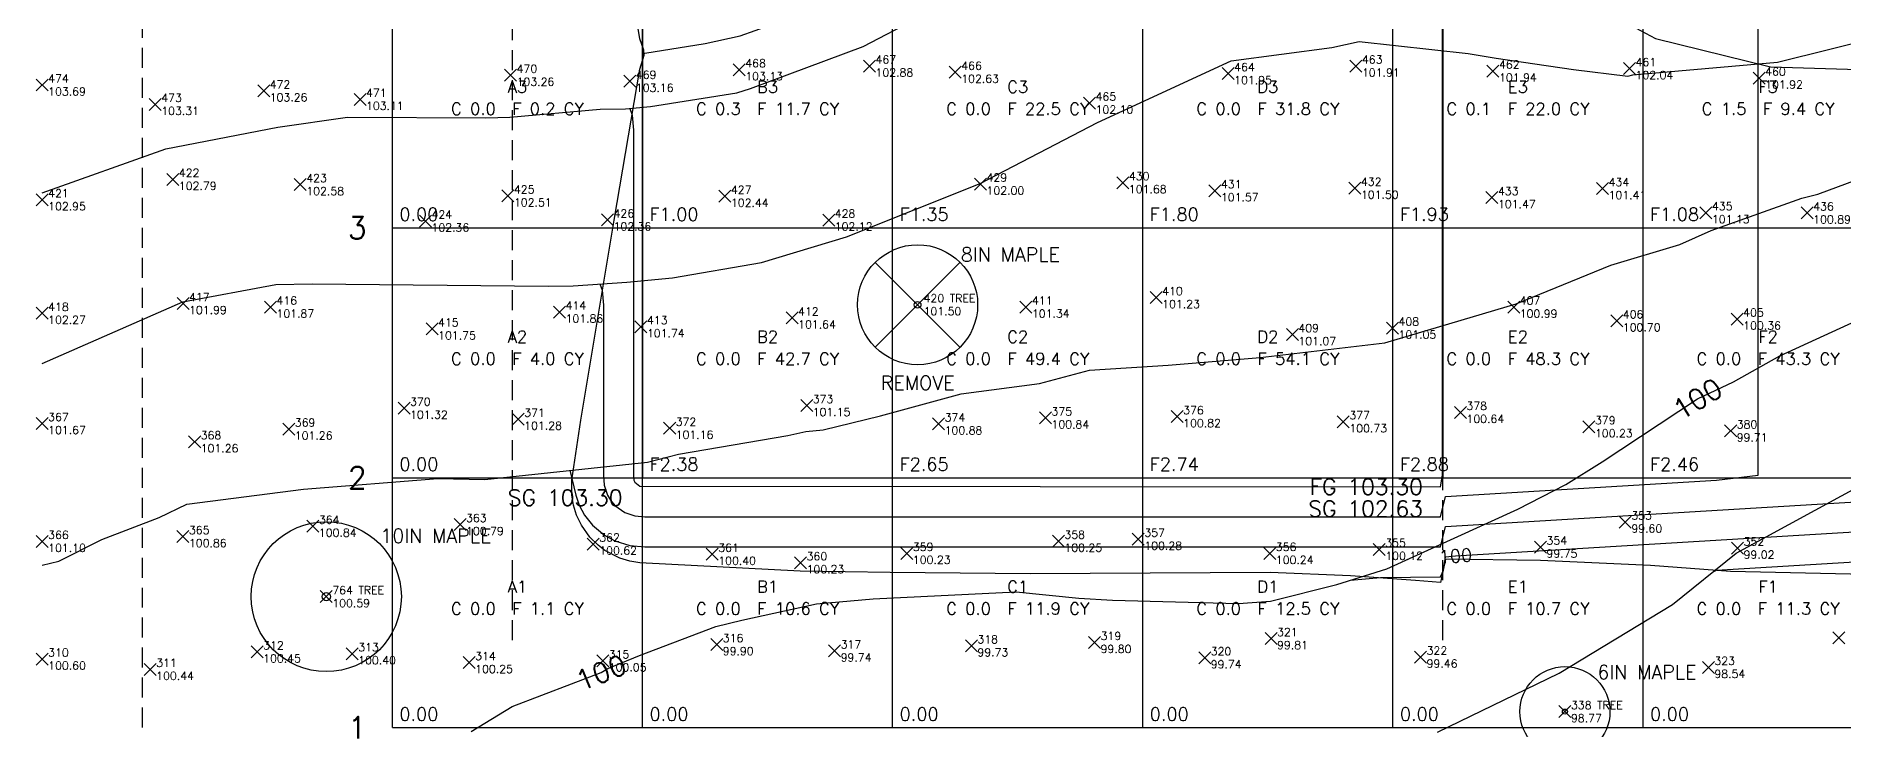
# Model space of a CAD drawing. Extents: x 4979 to 5775, y 4910 to 5221.
# Drawn here: x 4979.4 to 5160.1, y 5009.8 to 5079.2 of the extents above; entities that cross this region are included whole.
import ezdxf
from ezdxf.enums import TextEntityAlignment as Align

# ---------------------------------------------------------------- set-up
doc = ezdxf.new("R2010")
doc.units = 0
doc.header["$LTSCALE"] = 4
doc.header["$MEASUREMENT"] = 0
doc.header["$PDMODE"] = 3
doc.header["$PDSIZE"] = 0.6
doc.linetypes.add('DASHED', pattern=[0.75, 0.5, -0.25])
for name, color, linetype in [('C-ANNO-TEXT', 7, 'CONTINUOUS'), ('C-GRAD-CONT', 3, 'CONTINUOUS'), ('C-GRAD-DAYL', 6, 'CONTINUOUS'), ('C-GRAD-PAD', 5, 'CONTINUOUS'), ('C-GRAD-PARK', 30, 'CONTINUOUS'), ('C-VOL-GRID', 8, 'CONTINUOUS'), ('C-VOL-SECT', 5, 'DASHED'), ('C-VOL-ZERO', 1, 'CONTINUOUS'), ('V-BNDY', 7, 'DASHED'), ('V-TOPO-MAJR', 8, 'CONTINUOUS'), ('V-TOPO-MINR', 9, 'CONTINUOUS'), ('V-TOPO-PNTS', 7, 'CONTINUOUS'), ('V-TOPO-TREE', 3, 'CONTINUOUS')]:
    doc.layers.add(name, color=color, linetype=linetype)
doc.styles.add('ROMANS', font='romans')

msp = doc.modelspace()

# ---------------------------------------------------------------- linework, layer by layer
at = {"layer": 'C-ANNO-TEXT'}
for p, q in [((5063.3, 5048.1), (5071.7, 5056.5)), ((5063.3, 5056.5), (5071.7, 5048.1))]:
    msp.add_line(p, q, dxfattribs=at)
at = {"layer": 'C-GRAD-CONT'}
for points, elevation in [([(5038.75, 5071.9357), (5038.9719, 5071.25), (5039.1, 5069.75), (5039.1, 5035.25), (5039.137, 5034.75), (5039.25, 5034.5474), (5039.75, 5034.137), (5119.75, 5034.1), (5119.9722, 5035.25), (5119.9722, 5154.75), (5120.25, 5156.125), (5239.75, 5163.295)], 103), ([(5035.75, 5054.3808), (5035.9599, 5053.75), (5036.1, 5052.25), (5036.1, 5035.25), (5036.1729, 5034.25), (5036.5165, 5033.25), (5036.8161, 5032.75), (5037.25, 5032.2352), (5038.25, 5031.5165), (5039.25, 5031.1729), (5040.25, 5031.1), (5119.75, 5031.1), (5120.25, 5033.125), (5147.3333, 5034.75), (5151.5, 5035.25), (5151.5, 5154.75), (5155.6667, 5155.25), (5239.75, 5160.295)], 102), ([(5110.7751, 5024.75), (5113.75, 5025.0008), (5119.75, 5025.1), (5120.0495, 5025.75), (5120.25, 5027.0953), (5121.25, 5027.1717), (5240.25, 5034.3651), (5240.6349, 5034.75), (5240.69, 5035.25), (5240.69, 5058.75), (5240.75, 5059.3398)], 100), ([(5146.96, 5025.54), (5147.3333, 5025.75), (5240.75, 5031.3873), (5241.75, 5031.7514), (5242.25, 5032.0788), (5242.75, 5032.5463), (5243.2486, 5033.25), (5243.6127, 5034.25), (5243.69, 5035.25), (5243.69, 5045.75), (5243.75, 5046.3355)], 99), ([(5032.75, 5035.756), (5033.3258, 5033.25), (5033.6721, 5032.25), (5034.2084, 5031.25), (5034.9982, 5030.25), (5036.1883, 5029.25), (5037.25, 5028.6721), (5038.75, 5028.2142), (5040.25, 5028.1), (5119.75, 5028.1), (5120.25, 5030.125), (5197.3333, 5034.75)], 101)]:
    msp.add_lwpolyline(points, dxfattribs=dict(at, elevation=elevation))
at = {"layer": 'C-GRAD-DAYL'}
msp.add_polyline3d([(5162.25, 5025.3005, 98.5518), (5148.75, 5025.6332, 98.9327), (5140.75, 5026.2032, 99.2829), (5129.75, 5026.7216, 99.6755), (5120.25, 5026.8637, 99.9129), (5119.75, 5024.5059, 99.802), (5117.25, 5024.7168, 99.8723), (5117.25, 5024.7168, 99.8723), (5110.75, 5025.1702, 100.0234), (5102.75, 5025.5305, 100.1435), (5078.75, 5025.3693, 100.0898), (5064.75, 5025.5031, 100.1344), (5055.75, 5025.6662, 100.1887), (5039.75, 5026.4937, 100.4633), (5038.75, 5026.6491, 100.4853), (5037.75, 5026.9521, 100.5144), (5036.25, 5027.7311, 100.5736), (5035.5722, 5028.25, 100.6083), (5034.75, 5029.0612, 100.6572), (5033.8934, 5030.25, 100.7207), (5033.4121, 5031.25, 100.7729), (5033.1007, 5032.25, 100.8241), (5032.9377, 5033.25, 100.8746), (5032.9515, 5034.75, 100.949), (5033.832, 5040.75, 101.244), (5037.1757, 5060.75, 102.3586), (5039.75, 5075.8767, 103.2167), (5040.1813, 5077.25, 103.2886), (5040.1519, 5077.75, 103.3164), (5039.75, 5078.9016, 103.3833), (5038.0517, 5089.25, 103.9496)], dxfattribs=at)
at = {"layer": 'C-GRAD-PAD', "elevation": 103.3}
msp.add_lwpolyline([(5040, 5035), (5120, 5035), (5120, 5155), (5040, 5155)], close=True, dxfattribs=at)
at = {"layer": 'C-GRAD-PARK'}
msp.add_polyline3d([(5120, 5035, 102.63), (5240, 5035, 100.23), (5240, 5155, 100.23), (5120, 5155, 102.63)], close=True, dxfattribs=at)
at = {"layer": 'C-VOL-GRID'}
for p, q in [((5015, 5010), (5015, 5180)), ((5040, 5010), (5040, 5180)), ((5065, 5010), (5065, 5180)), ((5090, 5010), (5090, 5180)), ((5115, 5010), (5115, 5180)), ((5140, 5010), (5140, 5180)), ((5015, 5060), (5265, 5060)), ((5015, 5035), (5265, 5035)), ((5015, 5010), (5265, 5010))]:
    msp.add_line(p, q, dxfattribs=at)
at = {"layer": 'C-VOL-SECT'}
for p, q in [((5027, 5018.75), (5027, 5179.75)), ((5040, 5018.75), (5040, 5179.75)), ((5090, 5018.75), (5090, 5179.75)), ((5120, 5018.75), (5120, 5179.75)), ((5120, 5018.75), (5120, 5179.75)), ((5140, 5018.75), (5140, 5179.75))]:
    msp.add_line(p, q, dxfattribs=at)
at = {"layer": 'C-VOL-ZERO'}
msp.add_lwpolyline([(5040.25, 5077.4687), (5046.25, 5078.4338), (5049.75, 5079.2021), (5054.25, 5080.7837), (5060.25, 5083.0381), (5066.4226, 5086.25), (5072.25, 5089.0936), (5081.75, 5094.2919), (5088.2602, 5097.75), (5090.75, 5098.7919), (5102.75, 5102.5173), (5106.25, 5103.2192), (5114.25, 5105.0779), (5114.75, 5105.162), (5119.75, 5104.8724), (5120.25, 5092.44), (5121.25, 5091.9235), (5127.25, 5088.1224), (5129.7301, 5086.25), (5137.75, 5080.7906), (5141.25, 5078.9343), (5152.75, 5076.0991), (5163.75, 5075.7597)], dxfattribs=at)
at = {"layer": 'V-BNDY'}
msp.add_lwpolyline([(4990, 4960), (5290, 4960), (5290, 5180), (4990, 5180)], close=True, dxfattribs=at)
at = {"layer": 'V-TOPO-MAJR', "elevation": 100}
msp.add_lwpolyline([(5022.8679, 5009.6084), (5026.9643, 5012.1112), (5035.8694, 5015.5013), (5036.5282, 5015.9011), (5039.7009, 5017.2018), (5047.3387, 5020.1003), (5049.9412, 5020.7603), (5057.3915, 5022.3766), (5063.0566, 5022.8769), (5077.3592, 5023.574), (5083.606, 5022.9531), (5086.9784, 5022.7492), (5099.5874, 5022.4262), (5102.7723, 5022.6352), (5109.3869, 5024.3207), (5114.394, 5025.8691), (5127.4974, 5031.8652), (5132.2774, 5034.3296), (5135.9314, 5036.5971), (5145.4535, 5042.8765), (5149.0484, 5044.599), (5153.6671, 5047.2055), (5163.341, 5051.6245)], dxfattribs=at)
at = {"layer": 'V-TOPO-MINR'}
for points, elevation in [([(4980, 5063.51), (4992.3483, 5067.8796), (5003.5597, 5070.0645), (5010.5278, 5071.071), (5024.3412, 5071.0028), (5026.7292, 5071.0687), (5035.7867, 5071.8719), (5038.2958, 5071.8912), (5040.8157, 5072.1381), (5049.4145, 5073.5027), (5050.7994, 5073.9221), (5062.0701, 5078.1396), (5073.0425, 5083.8996)], 103), ([(4980, 5046.417), (4994.0682, 5052.58), (5003.3707, 5054.3394), (5006.9726, 5054.3779), (5030.5651, 5054.1535), (5033.0808, 5054.1914), (5038.4512, 5054.5725), (5043.0027, 5055.0081), (5051.8927, 5056.5356), (5060.3837, 5059.091), (5073.7399, 5064.4253), (5085.4945, 5070.5376), (5098.8283, 5076.7106), (5108.9128, 5078.0191), (5111.6384, 5078.6186), (5122.5094, 5077.4426), (5125.3081, 5076.9572), (5133.0523, 5075.8207), (5138.4878, 5075.1713), (5138.982, 5075.3041), (5153.4481, 5076.5786), (5163.906, 5079.1611)], 102), ([(4980, 5026.2441), (4981.6574, 5026.6617), (4985.9705, 5028.8301), (4991.6894, 5031.0204), (4994.4711, 5032.3549), (5006.1359, 5033.867), (5019.5443, 5034.9352), (5024.2574, 5034.8323), (5040.4911, 5036.5673), (5043.5953, 5037.3466), (5054.5163, 5039.2305), (5056.3112, 5039.6364), (5058.0546, 5039.7903), (5063.7865, 5041.1891), (5071.8372, 5043.3745), (5079.6736, 5044.4145), (5084.6762, 5045.7643), (5092.5339, 5046.2564), (5101.7217, 5047.008), (5114.1917, 5048.4919), (5127.3273, 5052.3951), (5136.7809, 5056.2711), (5143.6653, 5058.3183), (5146.8047, 5059.7425), (5155.8806, 5062.9733), (5157.4575, 5063.3762), (5167.276, 5066.9966)], 101), ([(5119.4701, 5009.561), (5131.6262, 5015.4642), (5142.938, 5022.3211), (5149.3278, 5027.435), (5162.4675, 5034.6218)], 99)]:
    msp.add_lwpolyline(points, dxfattribs=dict(at, elevation=elevation))
at = {"layer": 'V-TOPO-PNTS'}
for p in [(5026.821, 5075.251, 103.262), (5038.739, 5074.651, 103.158), (5049.676, 5075.811, 103.126), (5062.691, 5076.177, 102.882), (5071.262, 5075.556, 102.631), (5098.54, 5075.42, 101.946), (5111.311, 5076.172, 101.907), (5125.006, 5075.678, 101.944), (5138.656, 5075.92, 102.039), (5151.611, 5074.972, 101.916), (4980, 5074.281, 103.693), (5002.144, 5073.693, 103.262), (5011.769, 5072.845, 103.109), (4991.304, 5072.341, 103.314), (5084.686, 5072.471, 102.102), (4993.06, 5064.839, 102.786), (5005.802, 5064.317, 102.585), (5073.79, 5064.372, 101.996), (5088.015, 5064.51, 101.682), (5097.216, 5063.708, 101.57), (5111.209, 5063.96, 101.495), (5135.961, 5063.922, 101.414), (4980, 5062.795, 102.954), (5026.556, 5063.183, 102.506), (5048.242, 5063.152, 102.435), (5124.905, 5063.014, 101.474), (5018.312, 5060.674, 102.363), (5036.512, 5060.782, 102.364), (5058.619, 5060.775, 102.123), (5146.288, 5061.501, 101.126), (5156.412, 5061.48, 100.886), (5091.343, 5053.018, 101.235), (4980, 5051.442, 102.274), (4994.081, 5052.424, 101.99), (5002.818, 5052.071, 101.867), (5031.714, 5051.566, 101.855), (5067.5, 5052.3, 101.504), (5078.326, 5052.059, 101.345), (5127.077, 5052.061, 100.988), (5018.974, 5049.881, 101.75), (5039.847, 5050.103, 101.738), (5054.956, 5050.984, 101.635), (5104.96, 5049.316, 101.07), (5114.965, 5049.966, 101.05), (5137.379, 5050.69, 100.698), (5149.413, 5050.866, 100.364), (5056.411, 5042.217, 101.151), (4980, 5040.42, 101.673), (5016.168, 5041.952, 101.319), (5027.578, 5040.854, 101.28), (5069.599, 5040.379, 100.881), (5080.279, 5040.98, 100.845), (5093.441, 5041.106, 100.821), (5110.047, 5040.591, 100.732), (5121.754, 5041.533, 100.636), (4995.243, 5038.59, 101.263), (5004.648, 5039.866, 101.263), (5042.718, 5039.943, 101.156), (5134.598, 5040.093, 100.23), (5148.762, 5039.675, 99.714), (5007.058, 5030.149, 100.837), (5021.767, 5030.316, 100.79), (5138.233, 5030.563, 99.603), (4980, 5028.626, 101.101), (4994.069, 5029.107, 100.863), (5035.081, 5028.366, 100.621), (5081.573, 5028.649, 100.253), (5089.558, 5028.849, 100.284), (5113.642, 5027.831, 100.12), (5129.755, 5028.065, 99.75), (5149.455, 5027.955, 99.021), (5046.975, 5027.344, 100.399), (5055.803, 5026.494, 100.231), (5066.425, 5027.432, 100.231), (5102.702, 5027.429, 100.238), (5008.4, 5023.1, 100.592), (5085.189, 5018.518, 99.803), (5102.827, 5018.909, 99.815), (5159.575, 5018.979, 98.345), (4980, 5016.858, 100.602), (5001.49, 5017.576, 100.454), (5010.989, 5017.389, 100.399), (5047.429, 5018.303, 99.901), (5059.207, 5017.671, 99.736), (5072.879, 5018.178, 99.731), (5096.198, 5016.982, 99.741), (5117.772, 5017.057, 99.461), (4990.798, 5015.829, 100.443), (5022.679, 5016.51, 100.254), (5036.032, 5016.679, 100.047), (5146.535, 5016.02, 98.539), (5132.2, 5011.6, 98.77)]:
    msp.add_point(p, dxfattribs=at)
at = {"layer": 'V-TOPO-TREE'}
for centre, radius in [((5067.5, 5052.3), 6), ((5067.5, 5052.3), 0.3333), ((5008.4, 5023.1), 7.5), ((5008.4, 5023.1), 0.4167), ((5132.2, 5011.6), 4.5), ((5132.2, 5011.6), 0.25)]:
    msp.add_circle(centre, radius, dxfattribs=at)

# ---------------------------------------------------------------- texts
at = {"layer": 'C-ANNO-TEXT', "style": 'ROMANS'}
msp.add_text('REMOVE', height=1.4, dxfattribs=at).set_placement((5067.5, 5044.5), align=Align.MIDDLE_CENTER)
at = {"layer": 'C-GRAD-CONT', "style": 'ROMANS'}
msp.add_text('100', height=1.3, rotation=4.2684, dxfattribs=at).set_placement((5121.25, 5027.1717), align=Align.MIDDLE_CENTER)
at = {"layer": 'C-GRAD-PAD', "style": 'ROMANS'}
msp.add_text('SG 103.30', height=1.6, dxfattribs=at).set_placement((5038, 5033), align=Align.MIDDLE_RIGHT)
at = {"layer": 'C-GRAD-PARK', "style": 'ROMANS'}
for s, p in [('FG 103.30', (5118, 5034.1)), ('SG 102.63', (5118, 5031.9))]:
    msp.add_text(s, height=1.6, dxfattribs=at).set_placement(p, align=Align.MIDDLE_RIGHT)
at = {"layer": 'C-VOL-GRID', "style": 'ROMANS'}
for s, height, p in [('A3', 1.2, (5027.5, 5074.1)), ('B3', 1.2, (5052.5, 5074.1)), ('C3', 1.2, (5077.5, 5074.1)), ('D3', 1.2, (5102.5, 5074.1)), ('E3', 1.2, (5127.5, 5074.1)), ('F3', 1.2, (5152.5, 5074.1)), ('C 0.0  F 0.2 CY', 1.2, (5027.5, 5071.9)), ('C 0.3  F 11.7 CY', 1.2, (5052.5, 5071.9)), ('C 0.0  F 22.5 CY', 1.2, (5077.5, 5071.9)), ('C 0.0  F 31.8 CY', 1.2, (5102.5, 5071.9)), ('C 0.1  F 22.0 CY', 1.2, (5127.5, 5071.9)), ('C 1.5  F 9.4 CY', 1.2, (5152.5, 5071.9)), ('3', 2.2, (5011.5, 5060)), ('A2', 1.2, (5027.5, 5049.1)), ('B2', 1.2, (5052.5, 5049.1)), ('C2', 1.2, (5077.5, 5049.1)), ('D2', 1.2, (5102.5, 5049.1)), ('E2', 1.2, (5127.5, 5049.1)), ('F2', 1.2, (5152.5, 5049.1)), ('C 0.0  F 4.0 CY', 1.2, (5027.5, 5046.9)), ('C 0.0  F 42.7 CY', 1.2, (5052.5, 5046.9)), ('C 0.0  F 49.4 CY', 1.2, (5077.5, 5046.9)), ('C 0.0  F 54.1 CY', 1.2, (5102.5, 5046.9)), ('C 0.0  F 48.3 CY', 1.2, (5127.5, 5046.9)), ('C 0.0  F 43.3 CY', 1.2, (5152.5, 5046.9)), ('2', 2.2, (5011.5, 5035)), ('A1', 1.2, (5027.5, 5024.1)), ('B1', 1.2, (5052.5, 5024.1)), ('C1', 1.2, (5077.5, 5024.1)), ('D1', 1.2, (5102.5, 5024.1)), ('E1', 1.2, (5127.5, 5024.1)), ('F1', 1.2, (5152.5, 5024.1)), ('C 0.0  F 1.1 CY', 1.2, (5027.5, 5021.9)), ('C 0.0  F 10.6 CY', 1.2, (5052.5, 5021.9)), ('C 0.0  F 11.9 CY', 1.2, (5077.5, 5021.9)), ('C 0.0  F 12.5 CY', 1.2, (5102.5, 5021.9)), ('C 0.0  F 10.7 CY', 1.2, (5127.5, 5021.9)), ('C 0.0  F 11.3 CY', 1.2, (5152.5, 5021.9)), ('1', 2.2, (5011.5, 5010))]:
    msp.add_text(s, height=height, dxfattribs=at).set_placement(p, align=Align.MIDDLE_CENTER)
for s, p in [('0.00', (5015.7, 5060.7)), ('F1.00', (5040.7, 5060.7)), ('F1.35', (5065.7, 5060.7)), ('F1.80', (5090.7, 5060.7)), ('F1.93', (5115.7, 5060.7)), ('F1.08', (5140.7, 5060.7)), ('0.00', (5015.7, 5035.7)), ('F2.38', (5040.7, 5035.7)), ('F2.65', (5065.7, 5035.7)), ('F2.74', (5090.7, 5035.7)), ('F2.88', (5115.7, 5035.7)), ('F2.46', (5140.7, 5035.7)), ('0.00', (5015.7, 5010.7)), ('0.00', (5040.7, 5010.7)), ('0.00', (5065.7, 5010.7)), ('0.00', (5090.7, 5010.7)), ('0.00', (5115.7, 5010.7)), ('0.00', (5140.7, 5010.7))]:
    msp.add_text(s, height=1.3, dxfattribs=at).set_placement(p)
at = {"layer": 'V-TOPO-MAJR', "style": 'ROMANS'}
for rotation, p in [(31.3848, (5145.4535, 5042.8765)), (21.6167, (5035.8694, 5015.5013))]:
    msp.add_text('100', height=2, rotation=rotation, dxfattribs=at).set_placement(p, align=Align.MIDDLE_CENTER)
at = {"layer": 'V-TOPO-PNTS', "style": 'ROMANS'}
for s, p in [('467', (5063.291, 5076.427)), ('463', (5111.911, 5076.422)), ('461', (5139.256, 5076.17)), ('474', (4980.6, 5074.531)), ('470', (5027.421, 5075.501)), ('469', (5039.339, 5074.901)), ('468', (5050.276, 5076.061)), ('103.13', (5050.276, 5074.761)), ('102.88', (5063.291, 5075.127)), ('466', (5071.862, 5075.806)), ('102.63', (5071.862, 5074.506)), ('464', (5099.14, 5075.67)), ('101.95', (5099.14, 5074.37)), ('101.91', (5111.911, 5075.122)), ('462', (5125.606, 5075.928)), ('101.94', (5125.606, 5074.628)), ('102.04', (5139.256, 5074.87)), ('460', (5152.211, 5075.222)), ('103.69', (4980.6, 5073.231)), ('473', (4991.904, 5072.591)), ('472', (5002.744, 5073.943)), ('103.26', (5002.744, 5072.643)), ('471', (5012.369, 5073.095)), ('103.26', (5027.421, 5074.201)), ('103.16', (5039.339, 5073.601)), ('465', (5085.286, 5072.721)), ('101.92', (5152.211, 5073.922)), ('103.31', (4991.904, 5071.291)), ('103.11', (5012.369, 5071.795)), ('102.10', (5085.286, 5071.421)), ('422', (4993.66, 5065.089)), ('102.79', (4993.66, 5063.789)), ('423', (5006.402, 5064.567)), ('429', (5074.39, 5064.622)), ('430', (5088.615, 5064.76)), ('431', (5097.816, 5063.958)), ('432', (5111.809, 5064.21)), ('434', (5136.561, 5064.172)), ('421', (4980.6, 5063.045)), ('102.95', (4980.6, 5061.745)), ('102.58', (5006.402, 5063.267)), ('425', (5027.156, 5063.433)), ('102.51', (5027.156, 5062.133)), ('427', (5048.842, 5063.402)), ('102.44', (5048.842, 5062.102)), ('102.00', (5074.39, 5063.322)), ('101.68', (5088.615, 5063.46)), ('101.57', (5097.816, 5062.658)), ('101.50', (5111.809, 5062.91)), ('433', (5125.505, 5063.264)), ('101.47', (5125.505, 5061.964)), ('101.41', (5136.561, 5062.872)), ('435', (5146.888, 5061.751)), ('436', (5157.012, 5061.73)), ('424', (5018.912, 5060.924)), ('426', (5037.112, 5061.032)), ('428', (5059.219, 5061.025)), ('101.13', (5146.888, 5060.451)), ('100.89', (5157.012, 5060.43)), ('102.36', (5018.912, 5059.624)), ('102.36', (5037.112, 5059.732)), ('102.12', (5059.219, 5059.725)), ('417', (4994.681, 5052.674)), ('410', (5091.943, 5053.268)), ('418', (4980.6, 5051.692)), ('101.99', (4994.681, 5051.374)), ('416', (5003.418, 5052.321)), ('101.87', (5003.418, 5051.021)), ('414', (5032.314, 5051.816)), ('412', (5055.556, 5051.234)), ('420 TREE', (5068.1, 5052.55)), ('101.50', (5068.1, 5051.25)), ('411', (5078.926, 5052.309)), ('101.34', (5078.926, 5051.009)), ('101.23', (5091.943, 5051.968)), ('407', (5127.677, 5052.311)), ('100.99', (5127.677, 5051.011)), ('406', (5137.979, 5050.94)), ('405', (5150.013, 5051.116)), ('102.27', (4980.6, 5050.392)), ('415', (5019.574, 5050.131)), ('101.86', (5032.314, 5050.516)), ('413', (5040.447, 5050.353)), ('101.74', (5040.447, 5049.053)), ('101.64', (5055.556, 5049.934)), ('409', (5105.56, 5049.566)), ('408', (5115.565, 5050.216)), ('100.70', (5137.979, 5049.64)), ('100.36', (5150.013, 5049.816)), ('101.75', (5019.574, 5048.831)), ('101.07', (5105.56, 5048.266)), ('101.05', (5115.565, 5048.916)), ('370', (5016.768, 5042.202)), ('373', (5057.011, 5042.467)), ('367', (4980.6, 5040.67)), ('369', (5005.248, 5040.116)), ('101.32', (5016.768, 5040.902)), ('371', (5028.178, 5041.104)), ('372', (5043.318, 5040.193)), ('101.15', (5057.011, 5041.167)), ('374', (5070.199, 5040.629)), ('375', (5080.879, 5041.23)), ('376', (5094.041, 5041.356)), ('100.82', (5094.041, 5040.056)), ('377', (5110.647, 5040.841)), ('378', (5122.354, 5041.783)), ('100.64', (5122.354, 5040.483)), ('379', (5135.198, 5040.343)), ('101.67', (4980.6, 5039.37)), ('368', (4995.843, 5038.84)), ('101.26', (5005.248, 5038.816)), ('101.28', (5028.178, 5039.804)), ('101.16', (5043.318, 5038.893)), ('100.88', (5070.199, 5039.329)), ('100.84', (5080.879, 5039.93)), ('100.73', (5110.647, 5039.541)), ('100.23', (5135.198, 5039.043)), ('380', (5149.362, 5039.925)), ('99.71', (5149.362, 5038.625)), ('101.26', (4995.843, 5037.54)), ('365', (4994.669, 5029.357)), ('364', (5007.658, 5030.399)), ('363', (5022.367, 5030.566)), ('100.79', (5022.367, 5029.266)), ('353', (5138.833, 5030.813)), ('99.60', (5138.833, 5029.513)), ('366', (4980.6, 5028.876)), ('101.10', (4980.6, 5027.576)), ('100.86', (4994.669, 5028.057)), ('100.84', (5007.658, 5029.099)), ('362', (5035.681, 5028.616)), ('361', (5047.575, 5027.594)), ('359', (5067.025, 5027.682)), ('358', (5082.173, 5028.899)), ('100.25', (5082.173, 5027.599)), ('357', (5090.158, 5029.099)), ('100.28', (5090.158, 5027.799)), ('356', (5103.302, 5027.679)), ('355', (5114.242, 5028.081)), ('354', (5130.355, 5028.315)), ('352', (5150.055, 5028.205)), ('100.62', (5035.681, 5027.316)), ('100.40', (5047.575, 5026.294)), ('360', (5056.403, 5026.744)), ('100.23', (5067.025, 5026.382)), ('100.24', (5103.302, 5026.379)), ('100.12', (5114.242, 5026.781)), ('99.75', (5130.355, 5027.015)), ('99.02', (5150.055, 5026.905)), ('100.23', (5056.403, 5025.444)), ('764 TREE', (5009, 5023.35)), ('100.59', (5009, 5022.05)), ('316', (5048.029, 5018.553)), ('318', (5073.479, 5018.428)), ('319', (5085.789, 5018.768)), ('321', (5103.427, 5019.159)), ('310', (4980.6, 5017.108)), ('312', (5002.09, 5017.826)), ('100.45', (5002.09, 5016.526)), ('313', (5011.589, 5017.639)), ('314', (5023.279, 5016.76)), ('315', (5036.632, 5016.929)), ('99.90', (5048.029, 5017.253)), ('317', (5059.807, 5017.921)), ('99.74', (5059.807, 5016.621)), ('99.73', (5073.479, 5017.128)), ('99.80', (5085.789, 5017.468)), ('320', (5096.798, 5017.232)), ('99.81', (5103.427, 5017.859)), ('322', (5118.372, 5017.307)), ('100.60', (4980.6, 5015.808)), ('311', (4991.398, 5016.079)), ('100.44', (4991.398, 5014.779)), ('100.40', (5011.589, 5016.339)), ('100.25', (5023.279, 5015.46)), ('100.05', (5036.632, 5015.629)), ('99.74', (5096.798, 5015.932)), ('99.46', (5118.372, 5016.007)), ('323', (5147.135, 5016.27)), ('98.54', (5147.135, 5014.97)), ('338 TREE', (5132.8, 5011.85)), ('98.77', (5132.8, 5010.55))]:
    msp.add_text(s, height=0.8, dxfattribs=at).set_placement(p)
at = {"layer": 'V-TOPO-TREE', "style": 'ROMANS'}
for s, p in [('8IN MAPLE', (5071.82, 5056.62)), ('10IN MAPLE', (5013.8, 5028.5)), ('6IN MAPLE', (5135.44, 5014.84))]:
    msp.add_text(s, height=1.4, dxfattribs=at).set_placement(p)

doc.saveas('drawing.dxf')
